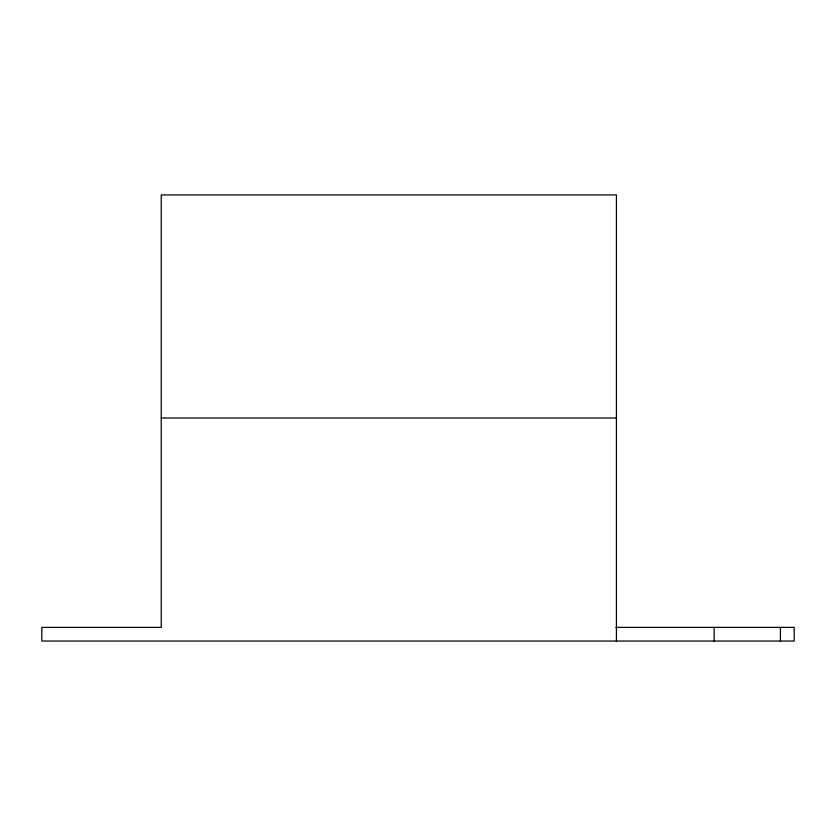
<?xml version="1.0" encoding="UTF-8"?>
<svg xmlns="http://www.w3.org/2000/svg" width="836" height="836" viewBox="0 0 836 836"><rect width="100%" height="100%" fill="white"/><g stroke="black" fill="none" stroke-linecap="round" stroke-linejoin="round"><path stroke-width="1.25" d="M161.233 418L616.425 418M615.871 627.387L794.2 627.387L794.2 641.045L41.8 641.045L41.8 627.387L161.233 627.387L161.233 194.934L616.425 194.934L616.425 641.045M780.416 627.387L780.416 641.045M714.153 627.387L714.153 641.045"/></g></svg>
